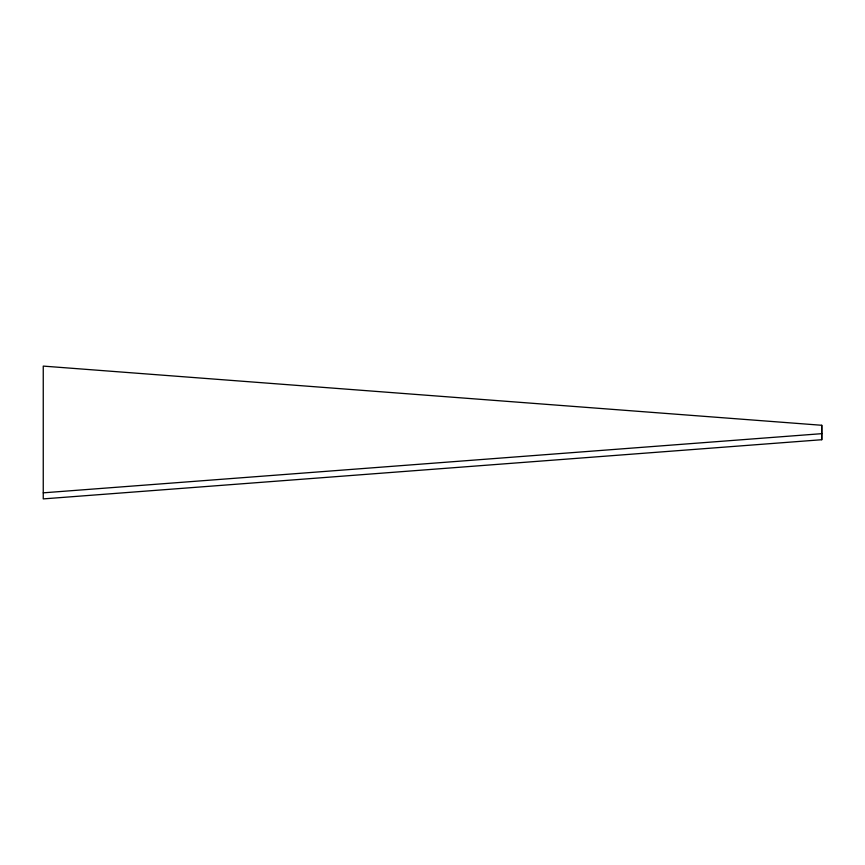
<?xml version="1.0" encoding="UTF-8"?>
<svg xmlns="http://www.w3.org/2000/svg" width="865" height="865" viewBox="0 0 865 865"><rect width="100%" height="100%" fill="white"/><g stroke="black" fill="none" stroke-linecap="round" stroke-linejoin="round"><path stroke-width="1.3" d="M821.75 439.723L821.75 425.277L43.25 366.1L43.25 498.9L821.75 439.723L821.75 425.277M43.25 492.834L821.75 433.668"/></g></svg>
